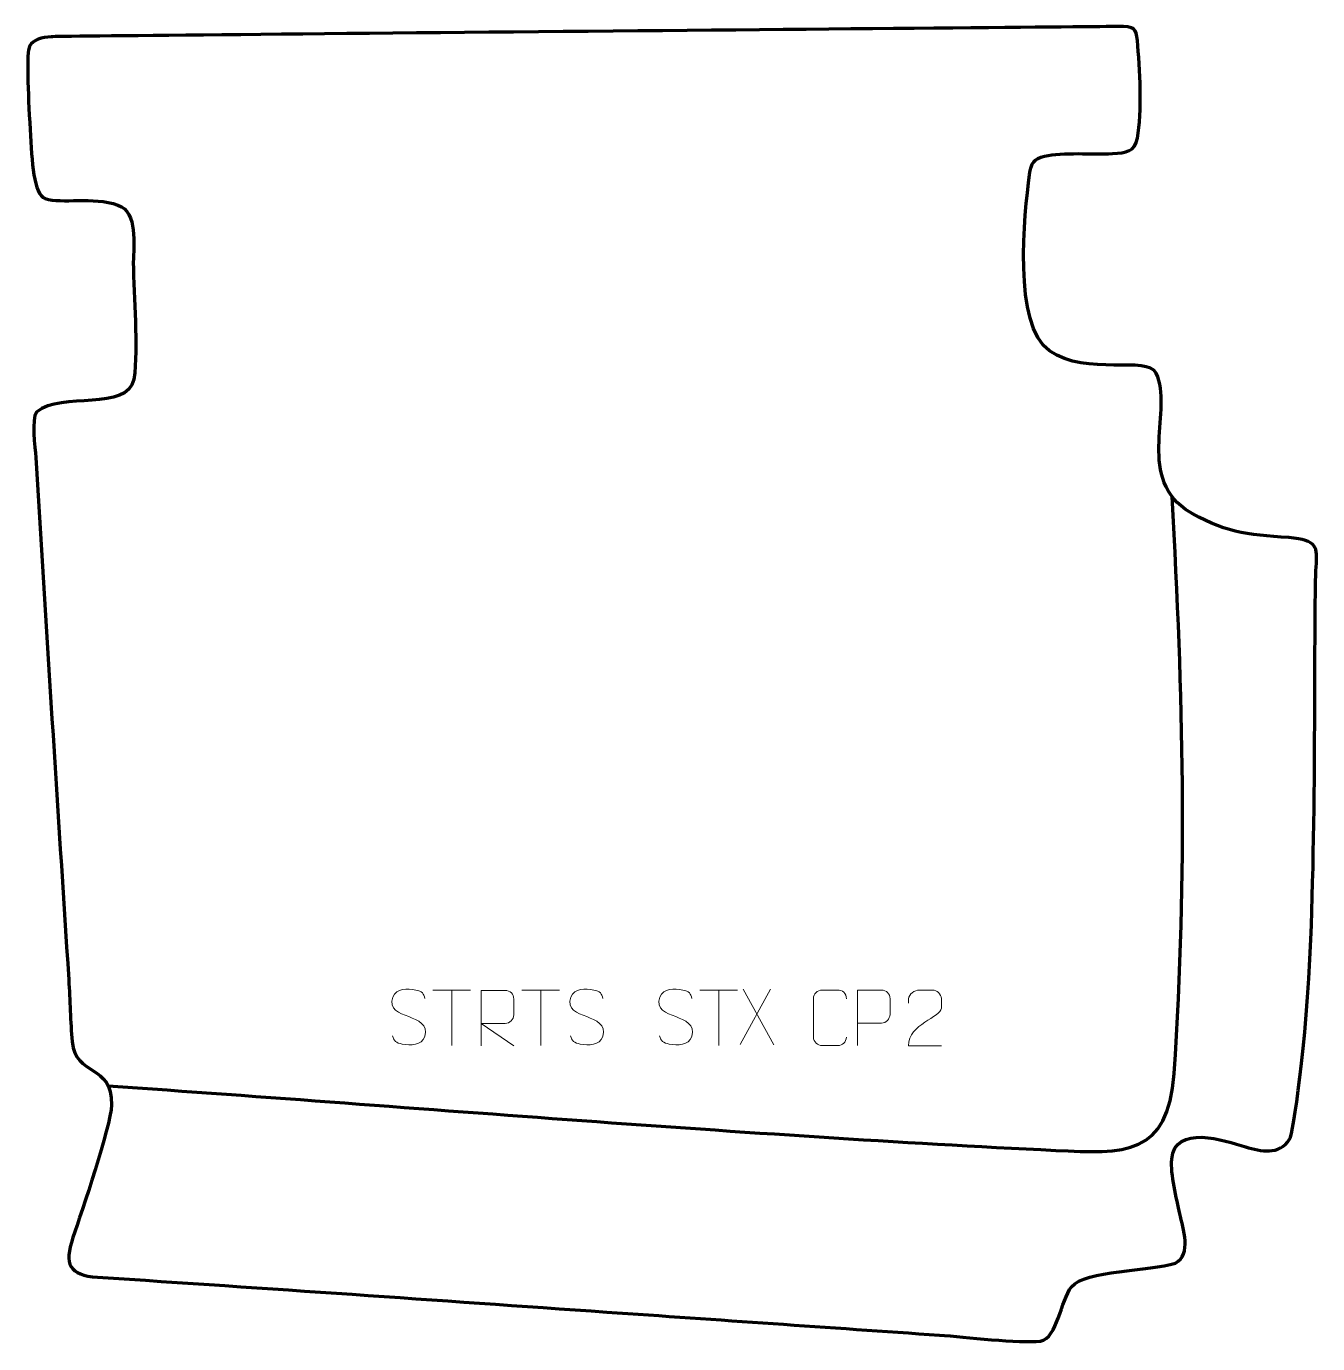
# Model space of a CAD drawing. Header units: millimetres. Extents: x -276 to 304, y -276 to 315.
import ezdxf

# ---------------------------------------------------------------- set-up
doc = ezdxf.new("R2010")
doc.units = ezdxf.units.MM
doc.header["$MEASUREMENT"] = 0
doc.layers.add('layer 2', color=7, linetype='Continuous')
doc.layers.add('layer 3', color=7, linetype='Continuous')

msp = doc.modelspace()

# ---------------------------------------------------------------- linework, layer by layer
at = {"layer": 'layer 2', "color": 140, "lineweight": 158}
msp.add_open_spline([(-239.3613, -160.6368), (-97.6823, -170.4354), (44.9018, -182.7532), (186.5533, -189.6502), (186.5533, -189.6502), (217.2486, -191.1755), (237.2397, -192.2935), (239.7525, -155.1057), (239.7525, -155.1057), (245.9513, -63.3689), (243.8192, 13.5293), (238.8706, 104.138)], degree=3, knots=[0, 0, 0, 0, 0.25, 0.25, 0.25, 0.25, 0.5, 0.5, 0.5, 0.5, 1, 1, 1, 1], dxfattribs=at)
at = {"layer": 'layer 2', "color": 250, "lineweight": 9}
for points, knots in [([(-104.2261, -129.5246), (-108.4744, -128.0542), (-113.3825, -126.2584), (-111.3774, -120.7381), (-111.3774, -120.7381), (-109.8739, -116.5982), (-104.6603, -116.9867), (-101.0567, -117.5878), (-101.0567, -117.5878), (-98.1961, -118.065), (-97.3314, -119.2782), (-97.0208, -121.3623)], [0, 0, 0, 0, 0.25, 0.25, 0.25, 0.25, 0.5, 0.5, 0.5, 0.5, 1, 1, 1, 1]), ([(-71.6936, -142.7018), (-71.6936, -142.7018), (-71.6936, -117.7483), (-71.6936, -117.7483), (-71.6936, -117.7483), (-68.0988, -117.7483), (-64.5033, -117.7483), (-60.9081, -117.7483), (-60.9081, -117.7483), (-58.5828, -117.786), (-57.0255, -119.276), (-57.0296, -121.6424), (-57.0296, -121.6424), (-57.03, -123.6779), (-57.03, -126.7373), (-57.0296, -128.7733), (-57.0296, -128.7733), (-57.0361, -130.6488), (-58.8484, -132.5906), (-60.8579, -132.6097), (-60.8579, -132.6097), (-60.8579, -132.6097), (-71.6936, -132.6097), (-71.6936, -132.6097), (-71.6936, -132.6097), (-71.6936, -132.6097), (-57.0389, -142.7018), (-57.0389, -142.7018)], [0, 0, 0, 0, 0.125, 0.125, 0.125, 0.125, 0.25, 0.25, 0.25, 0.25, 0.375, 0.375, 0.375, 0.375, 0.5, 0.5, 0.5, 0.5, 0.625, 0.625, 0.625, 0.625, 0.75, 0.75, 0.75, 0.75, 1, 1, 1, 1]), ([(-24.2261, -129.5246), (-28.4744, -128.0542), (-33.3825, -126.2584), (-31.3774, -120.7381), (-31.3774, -120.7381), (-29.8739, -116.5982), (-24.6603, -116.9867), (-21.0567, -117.5878), (-21.0567, -117.5878), (-18.1961, -118.065), (-17.3314, -119.2782), (-17.0208, -121.3623)], [0, 0, 0, 0, 0.25, 0.25, 0.25, 0.25, 0.5, 0.5, 0.5, 0.5, 1, 1, 1, 1]), ([(15.7739, -129.5246), (11.5256, -128.0542), (6.6175, -126.2584), (8.6226, -120.7381), (8.6226, -120.7381), (10.1261, -116.5982), (15.3397, -116.9867), (18.9433, -117.5878), (18.9433, -117.5878), (21.8039, -118.065), (22.6686, -119.2782), (22.9792, -121.3623)], [0, 0, 0, 0, 0.25, 0.25, 0.25, 0.25, 0.5, 0.5, 0.5, 0.5, 1, 1, 1, 1]), ([(92.5205, -138.7287), (92.3807, -141.0521), (90.7035, -142.5317), (88.5558, -142.5425), (88.5558, -142.5425), (86.2239, -142.5421), (83.892, -142.5421), (81.5605, -142.5425), (81.5605, -142.5425), (79.6355, -142.6479), (77.6634, -140.7634), (77.6746, -138.7461), (77.6746, -138.7461), (77.675, -132.976), (77.675, -127.2063), (77.6746, -121.437), (77.6746, -121.437), (77.6788, -119.2989), (79.4255, -117.5797), (81.5779, -117.5932), (81.5779, -117.5932), (83.9036, -117.5932), (86.2297, -117.5932), (88.5558, -117.5932), (88.5558, -117.5932), (90.5024, -117.5577), (92.4938, -119.0492), (92.5205, -121.4868)], [0, 0, 0, 0, 0.125, 0.125, 0.125, 0.125, 0.25, 0.25, 0.25, 0.25, 0.375, 0.375, 0.375, 0.375, 0.5, 0.5, 0.5, 0.5, 0.625, 0.625, 0.625, 0.625, 0.75, 0.75, 0.75, 0.75, 1, 1, 1, 1]), ([(97.4189, -142.5465), (97.4189, -142.5465), (97.4189, -117.5929), (97.4189, -117.5929), (97.4189, -117.5929), (101.0139, -117.5929), (104.6092, -117.5929), (108.2046, -117.5929), (108.2046, -117.5929), (110.5298, -117.6308), (112.0872, -119.1209), (112.083, -121.487), (112.083, -121.487), (112.0826, -123.5227), (112.0826, -126.582), (112.083, -128.618), (112.083, -128.618), (112.0765, -130.4934), (110.2643, -132.4353), (108.2547, -132.4544), (108.2547, -132.4544), (108.2547, -132.4544), (97.4189, -132.4544), (97.4189, -132.4544)], [0, 0, 0, 0, 0.14285714, 0.14285714, 0.14285714, 0.14285714, 0.28571429, 0.28571429, 0.28571429, 0.28571429, 0.42857143, 0.42857143, 0.42857143, 0.42857143, 0.57142857, 0.57142857, 0.57142857, 0.57142857, 0.71428571, 0.71428571, 0.71428571, 0.71428571, 1, 1, 1, 1]), ([(135.1525, -142.6054), (130.2381, -142.6051), (125.3237, -142.6051), (120.4096, -142.6054), (120.4096, -142.6054), (120.4096, -132.6731), (135.0606, -130.0319), (135.1525, -125.7216), (135.1525, -125.7216), (135.1522, -124.2975), (135.1522, -122.8738), (135.1525, -121.4505), (135.1525, -121.4505), (135.1356, -119.3734), (133.0128, -117.6486), (131.3418, -117.6313), (131.3418, -117.6313), (129.2686, -117.6317), (127.1957, -117.6317), (125.1233, -117.6313), (125.1233, -117.6313), (123.3012, -117.6148), (120.4765, -119.4069), (120.4096, -121.5005), (120.4096, -121.5005), (120.4096, -121.5005), (120.4096, -123.5553), (120.4096, -123.5553)], [0, 0, 0, 0, 0.125, 0.125, 0.125, 0.125, 0.25, 0.25, 0.25, 0.25, 0.375, 0.375, 0.375, 0.375, 0.5, 0.5, 0.5, 0.5, 0.625, 0.625, 0.625, 0.625, 0.75, 0.75, 0.75, 0.75, 1, 1, 1, 1]), ([(-104.2261, -129.5247), (-100.2075, -131.1714), (-95.178, -133.0597), (-97.012, -138.42), (-97.012, -138.42), (-98.4718, -142.6864), (-103.3826, -142.4297), (-107.1087, -141.875), (-107.1087, -141.875), (-109.8587, -141.4652), (-111.0796, -140.2517), (-111.4576, -138.1395)], [0, 0, 0, 0, 0.25, 0.25, 0.25, 0.25, 0.5, 0.5, 0.5, 0.5, 1, 1, 1, 1]), ([(-24.2261, -129.5247), (-20.2075, -131.1714), (-15.178, -133.0597), (-17.012, -138.42), (-17.012, -138.42), (-18.4718, -142.6864), (-23.3826, -142.4297), (-27.1087, -141.875), (-27.1087, -141.875), (-29.8587, -141.4652), (-31.0796, -140.2517), (-31.4576, -138.1395)], [0, 0, 0, 0, 0.25, 0.25, 0.25, 0.25, 0.5, 0.5, 0.5, 0.5, 1, 1, 1, 1]), ([(15.7739, -129.5247), (19.7925, -131.1714), (24.822, -133.0597), (22.988, -138.42), (22.988, -138.42), (21.5282, -142.6864), (16.6174, -142.4297), (12.8913, -141.875), (12.8913, -141.875), (10.1413, -141.4652), (8.9204, -140.2517), (8.5424, -138.1395)], [0, 0, 0, 0, 0.25, 0.25, 0.25, 0.25, 0.5, 0.5, 0.5, 0.5, 1, 1, 1, 1])]:
    msp.add_open_spline(points, degree=3, knots=knots, dxfattribs=at)
for points in [[(-93.3961, -117.6164), (-93.3961, -117.6164), (-76.4089, -117.6164), (-76.4089, -117.6164)], [(-84.9023, -142.5464), (-84.9023, -142.5464), (-84.9023, -117.5929), (-84.9023, -117.5929)], [(-53.3961, -117.6164), (-53.3961, -117.6164), (-36.4089, -117.6164), (-36.4089, -117.6164)], [(-44.9023, -142.5464), (-44.9023, -142.5464), (-44.9023, -117.5929), (-44.9023, -117.5929)], [(26.6039, -117.6164), (26.6039, -117.6164), (43.5911, -117.6164), (43.5911, -117.6164)], [(35.0977, -142.5464), (35.0977, -142.5464), (35.0977, -117.5929), (35.0977, -117.5929)], [(58.4078, -117.2333), (58.4078, -117.2333), (44.6672, -142.1291), (44.6672, -142.1291)], [(46.1218, -117.2333), (46.1218, -117.2333), (59.8624, -142.1868), (59.8624, -142.1868)]]:
    msp.add_open_spline(points, degree=3, dxfattribs=at)
at = {"layer": 'layer 3', "color": 242, "lineweight": 158}
msp.add_open_spline([(242.3595, -218.1469), (243.7609, -224.6329), (247.7422, -236.5759), (240.3524, -240.2921), (240.3524, -240.2921), (228.9794, -243.9745), (199.6732, -243.4049), (193.6804, -250.941), (193.6804, -250.941), (188.6784, -257.2312), (187.3982, -273.9582), (179.6806, -275.3049), (179.6806, -275.3049), (170.3661, -276.4973), (145.5683, -273.4433), (134.349, -272.6642), (134.349, -272.6642), (84.5176, -269.2039), (34.6862, -265.7442), (-15.1452, -262.2845), (-15.1452, -262.2845), (-91.4352, -256.9884), (-167.7198, -251.595), (-244.0304, -246.6076), (-244.0304, -246.6076), (-256.9365, -245.7641), (-259.2412, -240.9441), (-255.1431, -228.7921), (-255.1431, -228.7921), (-251.1934, -217.194), (-238.3041, -179.2578), (-237.7559, -169.2464), (-237.7559, -169.2464), (-237.6866, -150.2474), (-253.8451, -156.7573), (-255.4446, -140.7511), (-255.4446, -140.7511), (-256.3098, -132.0938), (-256.4476, -121.9961), (-257.0258, -113.0709), (-257.0258, -113.0709), (-262.1091, -34.7463), (-267.1029, 43.4252), (-271.8127, 121.7769), (-271.8127, 121.7769), (-272.0809, 126.2394), (-274.0562, 138.9278), (-271.4182, 142.2129), (-271.4182, 142.2129), (-260.308, 151.3233), (-230.7842, 142.2911), (-227.725, 156.7695), (-227.725, 156.7695), (-225.5832, 172.2633), (-228.0771, 193.0669), (-227.9925, 209.4658), (-227.9925, 209.4658), (-227.9519, 217.3289), (-225.8779, 231.8668), (-234.8918, 235.1052), (-234.8918, 235.1052), (-246.4088, 239.2428), (-259.97, 235.5049), (-267.6453, 238.1327), (-267.6453, 238.1327), (-272.9161, 239.9372), (-273.532, 254.3611), (-274.3899, 269.102), (-274.3899, 269.102), (-275.3808, 286.1297), (-276.0759, 303.8022), (-274.6097, 306.5205), (-274.6097, 306.5205), (-272.9852, 309.5323), (-269.0378, 310.5155), (-264.9085, 310.7997), (-264.9085, 310.7997), (-260.7792, 311.0839), (214.6244, 315.3846), (214.6244, 315.3846), (214.6244, 315.3846), (221.8424, 315.4621), (222.8016, 314.4221), (223.264, 309.1507), (223.264, 309.1507), (224.3576, 296.6808), (225.4752, 276.8175), (223.2851, 265.2791), (223.2851, 265.2791), (222.1199, 259.1403), (218.3451, 258.5981), (212.0009, 258.2747), (212.0009, 258.2747), (203.4431, 257.8385), (189.5724, 259.0327), (181.5742, 257.1132), (181.5742, 257.1132), (176.762, 255.9583), (175.4964, 254.1061), (174.7894, 248.8812), (174.7894, 248.8812), (172.4077, 230.9481), (167.2561, 181.0743), (183.7285, 169.6706), (183.7285, 169.6706), (200.7084, 157.9155), (227.7557, 167.7313), (231.709, 159.5542), (231.709, 159.5542), (239.5691, 143.2961), (222.9067, 114.2769), (244.8245, 98.4101), (244.8245, 98.4101), (261.7783, 88.0057), (272.1505, 87.0082), (291.3629, 85.7395), (291.3629, 85.7395), (304.2708, 84.6265), (304.2413, 81.4591), (303.6188, 72.537), (303.6188, 72.537), (302.4473, 55.7469), (303.8923, -27.7344), (301.1891, -94.832), (301.1891, -94.832), (299.2517, -142.9215), (293.2703, -182.082), (291.652, -184.627), (291.652, -184.627), (287.0232, -191.906), (278.7176, -190.2184), (271.8219, -188.0603), (271.8219, -188.0603), (262.4989, -185.1426), (240.0255, -177.6984), (238.6707, -193.6557), (238.6707, -193.6557), (238.1064, -200.3031), (240.9041, -211.4904), (242.3595, -218.1469)], degree=3, knots=[0, 0, 0, 0, 0.02777778, 0.02777778, 0.02777778, 0.02777778, 0.05555556, 0.05555556, 0.05555556, 0.05555556, 0.08333333, 0.08333333, 0.08333333, 0.08333333, 0.11111111, 0.11111111, 0.11111111, 0.11111111, 0.13888889, 0.13888889, 0.13888889, 0.13888889, 0.16666667, 0.16666667, 0.16666667, 0.16666667, 0.19444444, 0.19444444, 0.19444444, 0.19444444, 0.22222222, 0.22222222, 0.22222222, 0.22222222, 0.25, 0.25, 0.25, 0.25, 0.27777778, 0.27777778, 0.27777778, 0.27777778, 0.30555556, 0.30555556, 0.30555556, 0.30555556, 0.33333333, 0.33333333, 0.33333333, 0.33333333, 0.36111111, 0.36111111, 0.36111111, 0.36111111, 0.38888889, 0.38888889, 0.38888889, 0.38888889, 0.41666667, 0.41666667, 0.41666667, 0.41666667, 0.44444444, 0.44444444, 0.44444444, 0.44444444, 0.47222222, 0.47222222, 0.47222222, 0.47222222, 0.5, 0.5, 0.5, 0.5, 0.52777778, 0.52777778, 0.52777778, 0.52777778, 0.55555556, 0.55555556, 0.55555556, 0.55555556, 0.58333333, 0.58333333, 0.58333333, 0.58333333, 0.61111111, 0.61111111, 0.61111111, 0.61111111, 0.63888889, 0.63888889, 0.63888889, 0.63888889, 0.66666667, 0.66666667, 0.66666667, 0.66666667, 0.69444444, 0.69444444, 0.69444444, 0.69444444, 0.72222222, 0.72222222, 0.72222222, 0.72222222, 0.75, 0.75, 0.75, 0.75, 0.77777778, 0.77777778, 0.77777778, 0.77777778, 0.80555556, 0.80555556, 0.80555556, 0.80555556, 0.83333333, 0.83333333, 0.83333333, 0.83333333, 0.86111111, 0.86111111, 0.86111111, 0.86111111, 0.88888889, 0.88888889, 0.88888889, 0.88888889, 0.91666667, 0.91666667, 0.91666667, 0.91666667, 0.94444444, 0.94444444, 0.94444444, 0.94444444, 1, 1, 1, 1], dxfattribs=at)

doc.saveas('drawing.dxf')
